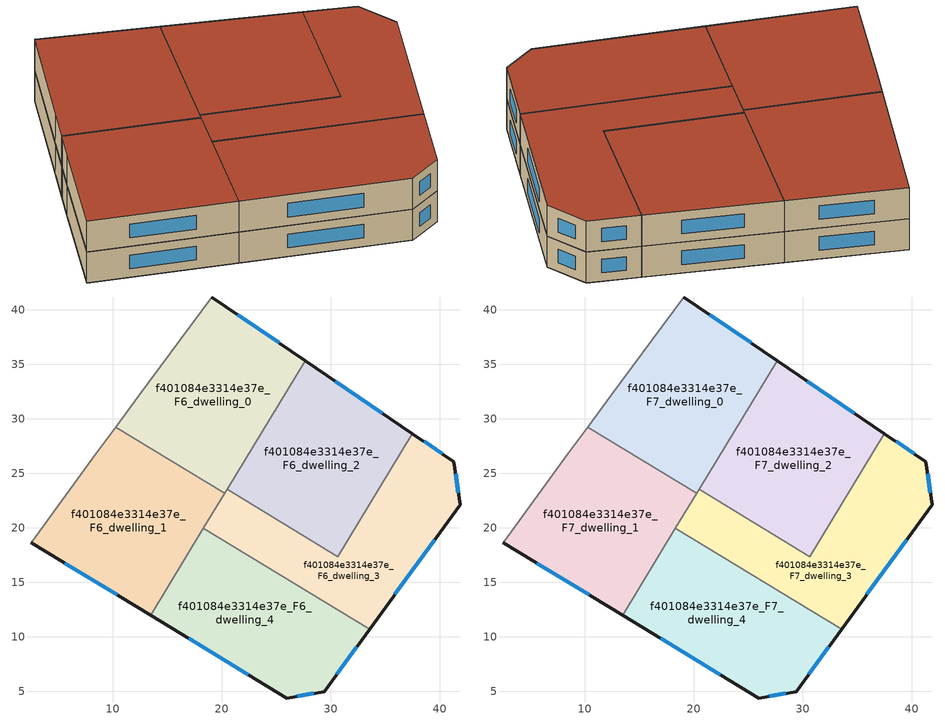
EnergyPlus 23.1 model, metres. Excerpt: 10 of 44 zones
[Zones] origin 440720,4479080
f401084e3314e37e_F6_dwelling_0
 floor to f401084e3314e37e_F5_dwelling_0 (EU_floor_Construction): 20.27,23.17 27.68,35.34 19.08,41.19 12.39,32.11 10.28,29.25 z18
 wall outside (EU_wall_Construction): 19.08,41.19 27.68,35.34 z18:21
 wall adiabatic (EU_wall_Construction): 10.28,29.25 12.39,32.11 19.08,41.19 z18:21
 wall to f401084e3314e37e_F6_dwelling_1 (EU_wall_Construction): 20.27,23.17 10.28,29.25 z18:21
 wall to f401084e3314e37e_F6_dwelling_2 (EU_wall_Construction): 27.68,35.34 20.49,23.54 z18:21
 wall to f401084e3314e37e_F6_dwelling_3 (EU_wall_Construction): 20.49,23.54 20.27,23.17 z18:21
 window (EU_Window_Construction): 21.49,39.54 25.26,36.98 z18.84:20.16
f401084e3314e37e_F6_dwelling_1
 floor to f401084e3314e37e_F5_dwelling_1 (EU_floor_Construction): 13.47,11.99 20.27,23.17 10.28,29.25 8.5,26.84 2.54,18.64 z18
 wall outside (EU_wall_Construction): 13.47,11.99 2.54,18.64 z18:21
 wall adiabatic (EU_wall_Construction): 2.54,18.64 8.5,26.84 10.28,29.25 z18:21
 wall to f401084e3314e37e_F6_dwelling_4 (EU_wall_Construction): 18.33,19.98 13.47,11.99 z18:21
 wall to f401084e3314e37e_F6_dwelling_3 (EU_wall_Construction): 20.27,23.17 18.33,19.98 z18:21
 window (EU_Window_Construction): 10.4,13.86 5.61,16.77 z18.84:20.16
f401084e3314e37e_F6_dwelling_2
 floor to f401084e3314e37e_F5_dwelling_2 (EU_floor_Construction): 30.63,17.37 37.5,28.66 27.68,35.34 20.49,23.54 z18
 wall outside (EU_wall_Construction): 27.68,35.34 37.5,28.66 z18:21
 wall to f401084e3314e37e_F6_dwelling_3 (EU_wall_Construction): 37.5,28.66 30.63,17.37 20.49,23.54 z18:21
 window (EU_Window_Construction): 30.44,33.46 34.74,30.53 z18.84:20.16
f401084e3314e37e_F6_dwelling_3
 floor to f401084e3314e37e_F5_dwelling_3 (EU_floor_Construction): 33.57,10.7 41.87,22.1 41.3,26.07 37.5,28.66 30.63,17.37 20.49,23.54 18.33,19.98 z18
 wall outside (EU_wall_Construction): 37.5,28.66 41.3,26.07 41.87,22.1 33.57,10.7 z18:21
 wall to f401084e3314e37e_F6_dwelling_4 (EU_wall_Construction): 33.57,10.7 18.33,19.98 z18:21
 window (EU_Window_Construction): 38.57,27.93 40.23,26.8 / 41.46,24.96 41.71,23.22 / 39.54,18.9 35.9,13.9 z18.84:20.16
f401084e3314e37e_F6_dwelling_4
 floor to f401084e3314e37e_F5_dwelling_4 (EU_floor_Construction): 29.39,4.97 33.57,10.7 18.33,19.98 13.47,11.99 25.96,4.39 z18
 wall outside (EU_wall_Construction): 33.57,10.7 29.39,4.97 25.96,4.39 13.47,11.99 z18:21
 window (EU_Window_Construction): 32.39,9.09 30.56,6.58 / 28.43,4.81 26.92,4.55 / 22.45,6.53 16.98,9.86 z18.84:20.16
f401084e3314e37e_F7_dwelling_0
 floor to f401084e3314e37e_F6_dwelling_0 (EU_floor_Construction): 20.27,23.17 27.68,35.34 19.08,41.19 12.39,32.11 10.28,29.25 z21
 wall outside (EU_wall_Construction): 19.08,41.19 27.68,35.34 z21:24
 wall adiabatic (EU_wall_Construction): 10.28,29.25 12.39,32.11 19.08,41.19 z21:24
 wall to f401084e3314e37e_F7_dwelling_1 (EU_wall_Construction): 20.27,23.17 10.28,29.25 z21:24
 wall to f401084e3314e37e_F7_dwelling_2 (EU_wall_Construction): 27.68,35.34 20.49,23.54 z21:24
 wall to f401084e3314e37e_F7_dwelling_3 (EU_wall_Construction): 20.49,23.54 20.27,23.17 z21:24
 window (EU_Window_Construction): 21.49,39.54 25.26,36.98 z21.84:23.16
 roof outside (EU_roof_Construction): 27.68,35.34 20.27,23.17 10.28,29.25 12.39,32.11 19.08,41.19 z24
f401084e3314e37e_F7_dwelling_1
 floor to f401084e3314e37e_F6_dwelling_1 (EU_floor_Construction): 13.47,11.99 20.27,23.17 10.28,29.25 8.5,26.84 2.54,18.64 z21
 wall outside (EU_wall_Construction): 13.47,11.99 2.54,18.64 z21:24
 wall adiabatic (EU_wall_Construction): 2.54,18.64 8.5,26.84 10.28,29.25 z21:24
 wall to f401084e3314e37e_F7_dwelling_4 (EU_wall_Construction): 18.33,19.98 13.47,11.99 z21:24
 wall to f401084e3314e37e_F7_dwelling_3 (EU_wall_Construction): 20.27,23.17 18.33,19.98 z21:24
 window (EU_Window_Construction): 10.4,13.86 5.61,16.77 z21.84:23.16
 roof outside (EU_roof_Construction): 20.27,23.17 13.47,11.99 2.54,18.64 8.5,26.84 10.28,29.25 z24
f401084e3314e37e_F7_dwelling_2
 floor to f401084e3314e37e_F6_dwelling_2 (EU_floor_Construction): 30.63,17.37 37.5,28.66 27.68,35.34 20.49,23.54 z21
 wall outside (EU_wall_Construction): 27.68,35.34 37.5,28.66 z21:24
 wall to f401084e3314e37e_F7_dwelling_3 (EU_wall_Construction): 37.5,28.66 30.63,17.37 20.49,23.54 z21:24
 window (EU_Window_Construction): 30.44,33.46 34.74,30.53 z21.84:23.16
 roof outside (EU_roof_Construction): 37.5,28.66 30.63,17.37 20.49,23.54 27.68,35.34 z24
f401084e3314e37e_F7_dwelling_3
 floor to f401084e3314e37e_F6_dwelling_3 (EU_floor_Construction): 33.57,10.7 41.87,22.1 41.3,26.07 37.5,28.66 30.63,17.37 20.49,23.54 18.33,19.98 z21
 wall outside (EU_wall_Construction): 37.5,28.66 41.3,26.07 41.87,22.1 33.57,10.7 z21:24
 wall to f401084e3314e37e_F7_dwelling_4 (EU_wall_Construction): 33.57,10.7 18.33,19.98 z21:24
 window (EU_Window_Construction): 38.57,27.93 40.23,26.8 / 41.46,24.96 41.71,23.22 / 39.54,18.9 35.9,13.9 z21.84:23.16
 roof outside (EU_roof_Construction): 41.3,26.07 41.87,22.1 33.57,10.7 18.33,19.98 20.49,23.54 30.63,17.37 37.5,28.66 z24
f401084e3314e37e_F7_dwelling_4
 floor to f401084e3314e37e_F6_dwelling_4 (EU_floor_Construction): 29.39,4.97 33.57,10.7 18.33,19.98 13.47,11.99 25.96,4.39 z21
 wall outside (EU_wall_Construction): 33.57,10.7 29.39,4.97 25.96,4.39 13.47,11.99 z21:24
 window (EU_Window_Construction): 32.39,9.09 30.56,6.58 / 28.43,4.81 26.92,4.55 / 22.45,6.53 16.98,9.86 z21.84:23.16
 roof outside (EU_roof_Construction): 33.57,10.7 29.39,4.97 25.96,4.39 13.47,11.99 18.33,19.98 z24
[Building]
EU S2 Campaign: North Axis=0; Terrain=City; Solar Distribution=FullExterior
[Site:Location]
Madrid: Latitude=40.5; Longitude=-3.5; Time Zone=1; Elevation=609
[SizingPeriod:WeatherFileDays]
AnnualSizingPeriod: Begin Month=1; Begin Day of Month=1; End Month=12; End Day of Month=31; Day of Week for Start Day=Monday; Use Weather File Daylight Saving Period=No; Use Weather File Rain and Snow Indicators=No
[MATERIAL]
EU_InternalMass_Material: Roughness=MediumRough; Thickness=0.1; Conductivity=1; Density=1800; Specific Heat=900; Thermal Absorptance=0.9; Solar Absorptance=0.7; Visible Absorptance=0.7
[MATERIAL:NOMASS] Roughness=MediumRough; Thermal Absorptance=0.9; Solar Absorptance=0.7; Visible Absorptance=0.7
Name | Thermal Resistance
EU_wall_NoMass; EU_roof_NoMass | 2.16768
EU_floor_NoMass | 1.14339
[WINDOWMATERIAL:SIMPLEGLAZINGSYSTEM]
EU_Window_SimpleGlazing: UFactor=3.23888; Solar Heat Gain Coefficient=0.85; Visible Transmittance=0.85
[CONSTRUCTION]
EU_wall_Construction: EU_wall_NoMass
EU_roof_Construction: EU_roof_NoMass
EU_floor_Construction: EU_floor_NoMass
EU_InternalMass_Construction: EU_InternalMass_Material
EU_Window_Construction: EU_Window_SimpleGlazing
[ZONE] Type=1; Multiplier=1; Ceiling Height=autocalculate; Floor Area=autocalculate; Part of Total Floor Area=Yes
Name | Volume
f401084e3314e37e_F6_dwelling_0; f401084e3314e37e_F7_dwelling_0 | 480.94
f401084e3314e37e_F6_dwelling_1; f401084e3314e37e_F7_dwelling_1; f401084e3314e37e_F6_dwelling_3; f401084e3314e37e_F7_dwelling_3 | 480.942
f401084e3314e37e_F6_dwelling_2; f401084e3314e37e_F7_dwelling_2 | 480.917
f401084e3314e37e_F6_dwelling_4; f401084e3314e37e_F7_dwelling_4 | 480.934
[INTERNALMASS] Construction=EU_InternalMass_Construction
Name | Zone or ZoneList | Surface Area
f401084e3314e37e_F6_dwelling_0_EU_InternalMass | f401084e3314e37e_F6_dwelling_0 | 160.313
f401084e3314e37e_F6_dwelling_1_EU_InternalMass | f401084e3314e37e_F6_dwelling_1 | 160.313
f401084e3314e37e_F6_dwelling_2_EU_InternalMass | f401084e3314e37e_F6_dwelling_2 | 160.311
f401084e3314e37e_F6_dwelling_3_EU_InternalMass | f401084e3314e37e_F6_dwelling_3 | 160.314
f401084e3314e37e_F6_dwelling_4_EU_InternalMass | f401084e3314e37e_F6_dwelling_4 | 160.314
f401084e3314e37e_F7_dwelling_0_EU_InternalMass | f401084e3314e37e_F7_dwelling_0 | 160.313
f401084e3314e37e_F7_dwelling_1_EU_InternalMass | f401084e3314e37e_F7_dwelling_1 | 160.313
f401084e3314e37e_F7_dwelling_2_EU_InternalMass | f401084e3314e37e_F7_dwelling_2 | 160.311
f401084e3314e37e_F7_dwelling_3_EU_InternalMass | f401084e3314e37e_F7_dwelling_3 | 160.314
f401084e3314e37e_F7_dwelling_4_EU_InternalMass | f401084e3314e37e_F7_dwelling_4 | 160.314
[OTHEREQUIPMENT] Fuel Type=Electricity; Design Level Calculation Method=Watts/Area; Power per Zone Floor Area=1; Fraction Latent=0; Fraction Radiant=0; Fraction Lost=0; Carbon Dioxide Generation Rate=0; EndUse Subcategory=EU_Step8_InternalGains
Name | Zone or ZoneList or Space or SpaceList | Schedule
EU_Step8_InternalGain_f401084e3314e37e_F6_dwelling_0_f000 | f401084e3314e37e_F6_dwelling_0 | EU_Step8_GainSchedule_f401084e3314e37e_F6_dwelling_0_f000
EU_Step8_InternalGain_f401084e3314e37e_F6_dwelling_1_f000 | f401084e3314e37e_F6_dwelling_1 | EU_Step8_GainSchedule_f401084e3314e37e_F6_dwelling_1_f000
EU_Step8_InternalGain_f401084e3314e37e_F6_dwelling_2_f000 | f401084e3314e37e_F6_dwelling_2 | EU_Step8_GainSchedule_f401084e3314e37e_F6_dwelling_2_f000
EU_Step8_InternalGain_f401084e3314e37e_F6_dwelling_3_f000 | f401084e3314e37e_F6_dwelling_3 | EU_Step8_GainSchedule_f401084e3314e37e_F6_dwelling_3_f000
EU_Step8_InternalGain_f401084e3314e37e_F6_dwelling_4_f000 | f401084e3314e37e_F6_dwelling_4 | EU_Step8_GainSchedule_f401084e3314e37e_F6_dwelling_4_f000
EU_Step8_InternalGain_f401084e3314e37e_F7_dwelling_0_f000 | f401084e3314e37e_F7_dwelling_0 | EU_Step8_GainSchedule_f401084e3314e37e_F7_dwelling_0_f000
EU_Step8_InternalGain_f401084e3314e37e_F7_dwelling_1_f000 | f401084e3314e37e_F7_dwelling_1 | EU_Step8_GainSchedule_f401084e3314e37e_F7_dwelling_1_f000
EU_Step8_InternalGain_f401084e3314e37e_F7_dwelling_2_f000 | f401084e3314e37e_F7_dwelling_2 | EU_Step8_GainSchedule_f401084e3314e37e_F7_dwelling_2_f000
EU_Step8_InternalGain_f401084e3314e37e_F7_dwelling_3_f000 | f401084e3314e37e_F7_dwelling_3 | EU_Step8_GainSchedule_f401084e3314e37e_F7_dwelling_3_f000
EU_Step8_InternalGain_f401084e3314e37e_F7_dwelling_4_f000 | f401084e3314e37e_F7_dwelling_4 | EU_Step8_GainSchedule_f401084e3314e37e_F7_dwelling_4_f000
[ZONEVENTILATION:DESIGNFLOWRATE] Schedule=EU_AlwaysOn; Design Flow Rate Calculation Method=AirChanges/Hour; Air Changes per Hour=0.480546; Ventilation Type=Natural; Fan Pressure Rise=0; Fan Total Efficiency=1; Constant Term Coefficient=1; Temperature Term Coefficient=0; Velocity Term Coefficient=0; Velocity Squared Term Coefficient=0; Minimum Indoor Temperature=-100; Maximum Indoor Temperature=100; Delta Temperature=-100; Minimum Outdoor Temperature=-100; Maximum Outdoor Temperature=100; Maximum Wind Speed=40
Name | Zone or ZoneList or Space or SpaceList
EU_ConstantAir_f401084e3314e37e_F6_dwelling_0 | f401084e3314e37e_F6_dwelling_0
EU_ConstantAir_f401084e3314e37e_F6_dwelling_1 | f401084e3314e37e_F6_dwelling_1
EU_ConstantAir_f401084e3314e37e_F6_dwelling_2 | f401084e3314e37e_F6_dwelling_2
EU_ConstantAir_f401084e3314e37e_F6_dwelling_3 | f401084e3314e37e_F6_dwelling_3
EU_ConstantAir_f401084e3314e37e_F6_dwelling_4 | f401084e3314e37e_F6_dwelling_4
EU_ConstantAir_f401084e3314e37e_F7_dwelling_0 | f401084e3314e37e_F7_dwelling_0
EU_ConstantAir_f401084e3314e37e_F7_dwelling_1 | f401084e3314e37e_F7_dwelling_1
EU_ConstantAir_f401084e3314e37e_F7_dwelling_2 | f401084e3314e37e_F7_dwelling_2
EU_ConstantAir_f401084e3314e37e_F7_dwelling_3 | f401084e3314e37e_F7_dwelling_3
EU_ConstantAir_f401084e3314e37e_F7_dwelling_4 | f401084e3314e37e_F7_dwelling_4
[HVACTEMPLATE:THERMOSTAT] Constant Heating Setpoint=20; Constant Cooling Setpoint=50
EU_HeatOnly_f401084e3314e37e_F0_dwelling_0; EU_HeatOnly_f401084e3314e37e_F0_dwelling_1; EU_HeatOnly_f401084e3314e37e_F0_dwelling_2; EU_HeatOnly_f401084e3314e37e_F0_dwelling_3; EU_HeatOnly_f401084e3314e37e_F0_dwelling_4; EU_HeatOnly_f401084e3314e37e_F0_dwelling_5; EU_HeatOnly_f401084e3314e37e_F1_dwelling_0; EU_HeatOnly_f401084e3314e37e_F1_dwelling_1; EU_HeatOnly_f401084e3314e37e_F1_dwelling_2; EU_HeatOnly_f401084e3314e37e_F1_dwelling_3; EU_HeatOnly_f401084e3314e37e_F1_dwelling_4; EU_HeatOnly_f401084e3314e37e_F1_dwelling_5; EU_HeatOnly_f401084e3314e37e_F2_dwelling_0; EU_HeatOnly_f401084e3314e37e_F2_dwelling_1; EU_HeatOnly_f401084e3314e37e_F2_dwelling_2; EU_HeatOnly_f401084e3314e37e_F2_dwelling_3; EU_HeatOnly_f401084e3314e37e_F2_dwelling_4; EU_HeatOnly_f401084e3314e37e_F2_dwelling_5; EU_HeatOnly_f401084e3314e37e_F3_dwelling_0; EU_HeatOnly_f401084e3314e37e_F3_dwelling_1; EU_HeatOnly_f401084e3314e37e_F3_dwelling_2; EU_HeatOnly_f401084e3314e37e_F3_dwelling_3; EU_HeatOnly_f401084e3314e37e_F3_dwelling_4; EU_HeatOnly_f401084e3314e37e_F3_dwelling_5; EU_HeatOnly_f401084e3314e37e_F4_dwelling_0; EU_HeatOnly_f401084e3314e37e_F4_dwelling_1; EU_HeatOnly_f401084e3314e37e_F4_dwelling_2; EU_HeatOnly_f401084e3314e37e_F4_dwelling_3; EU_HeatOnly_f401084e3314e37e_F4_dwelling_4; EU_HeatOnly_f401084e3314e37e_F5_dwelling_0; EU_HeatOnly_f401084e3314e37e_F5_dwelling_1; EU_HeatOnly_f401084e3314e37e_F5_dwelling_2; EU_HeatOnly_f401084e3314e37e_F5_dwelling_3; EU_HeatOnly_f401084e3314e37e_F5_dwelling_4; EU_HeatOnly_f401084e3314e37e_F6_dwelling_0; EU_HeatOnly_f401084e3314e37e_F6_dwelling_1; EU_HeatOnly_f401084e3314e37e_F6_dwelling_2; EU_HeatOnly_f401084e3314e37e_F6_dwelling_3; EU_HeatOnly_f401084e3314e37e_F6_dwelling_4; EU_HeatOnly_f401084e3314e37e_F7_dwelling_0; EU_HeatOnly_f401084e3314e37e_F7_dwelling_1; EU_HeatOnly_f401084e3314e37e_F7_dwelling_2; EU_HeatOnly_f401084e3314e37e_F7_dwelling_3; EU_HeatOnly_f401084e3314e37e_F7_dwelling_4
[HVACTEMPLATE:ZONE:IDEALLOADSAIRSYSTEM] System Availability Schedule=EU_AlwaysOn; Maximum Heating Supply Air Temperature=50; Minimum Cooling Supply Air Temperature=13; Maximum Heating Supply Air Humidity Ratio=0.0156; Minimum Cooling Supply Air Humidity Ratio=0.0077; Heating Limit=NoLimit; Cooling Limit=NoLimit; Heating Availability Schedule=EU_AlwaysOn; Cooling Availability Schedule=EU_CoolingOff; Dehumidification Control Type=ConstantSensibleHeatRatio; Cooling Sensible Heat Ratio=0.7; Dehumidification Setpoint=60; Humidification Control Type=None; Humidification Setpoint=30; Outdoor Air Method=None; Outdoor Air Flow Rate per Person=0.00944; Outdoor Air Flow Rate per Zone Floor Area=0; Outdoor Air Flow Rate per Zone=0; Demand Controlled Ventilation Type=None; Outdoor Air Economizer Type=NoEconomizer; Heat Recovery Type=None; Sensible Heat Recovery Effectiveness=0.7; Latent Heat Recovery Effectiveness=0.65
Name | Template Thermostat
f401084e3314e37e_F6_dwelling_0 | EU_HeatOnly_f401084e3314e37e_F6_dwelling_0
f401084e3314e37e_F6_dwelling_1 | EU_HeatOnly_f401084e3314e37e_F6_dwelling_1
f401084e3314e37e_F6_dwelling_2 | EU_HeatOnly_f401084e3314e37e_F6_dwelling_2
f401084e3314e37e_F6_dwelling_3 | EU_HeatOnly_f401084e3314e37e_F6_dwelling_3
f401084e3314e37e_F6_dwelling_4 | EU_HeatOnly_f401084e3314e37e_F6_dwelling_4
f401084e3314e37e_F7_dwelling_0 | EU_HeatOnly_f401084e3314e37e_F7_dwelling_0
f401084e3314e37e_F7_dwelling_1 | EU_HeatOnly_f401084e3314e37e_F7_dwelling_1
f401084e3314e37e_F7_dwelling_2 | EU_HeatOnly_f401084e3314e37e_F7_dwelling_2
f401084e3314e37e_F7_dwelling_3 | EU_HeatOnly_f401084e3314e37e_F7_dwelling_3
f401084e3314e37e_F7_dwelling_4 | EU_HeatOnly_f401084e3314e37e_F7_dwelling_4
[SIZING:ZONE] Zone Cooling Design Supply Air Temperature Input Method=SupplyAirTemperature; Zone Cooling Design Supply Air Temperature=13; Zone Heating Design Supply Air Temperature Input Method=SupplyAirTemperature; Zone Heating Design Supply Air Temperature=50; Zone Cooling Design Supply Air Humidity Ratio=0.008; Zone Heating Design Supply Air Humidity Ratio=0.008; Cooling Design Air Flow Method=DesignDay; Cooling Design Air Flow Rate=0; Cooling Minimum Air Flow per Zone Floor Area=0.000762; Cooling Minimum Air Flow=0; Cooling Minimum Air Flow Fraction=0.2; Heating Design Air Flow Method=DesignDay; Heating Design Air Flow Rate=0; Heating Maximum Air Flow per Zone Floor Area=0.002032; Heating Maximum Air Flow=0.141576; Heating Maximum Air Flow Fraction=0.3; Account for Dedicated Outdoor Air System=No; Dedicated Outdoor Air System Control Strategy=NeutralSupplyAir; Dedicated Outdoor Air Low Setpoint Temperature for Design=autosize; Dedicated Outdoor Air High Setpoint Temperature for Design=autosize; Zone Load Sizing Method=Sensible Load Only No Latent Load; Zone Latent Cooling Design Supply Air Humidity Ratio Input Method=HumidityRatioDifference; Zone Cooling Design Supply Air Humidity Ratio Difference=0.005; Zone Latent Heating Design Supply Air Humidity Ratio Input Method=HumidityRatioDifference; Zone Humidification Design Supply Air Humidity Ratio Difference=0.005
f401084e3314e37e_F6_dwelling_0; f401084e3314e37e_F6_dwelling_1; f401084e3314e37e_F6_dwelling_2; f401084e3314e37e_F6_dwelling_3; f401084e3314e37e_F6_dwelling_4; f401084e3314e37e_F7_dwelling_0; f401084e3314e37e_F7_dwelling_1; f401084e3314e37e_F7_dwelling_2; f401084e3314e37e_F7_dwelling_3; f401084e3314e37e_F7_dwelling_4
[SCHEDULE:CONSTANT]
Name | Hourly Value
EU_AlwaysOn | 1
EU_CoolingOff | 0
[SCHEDULE:FILE] Column Number=1; Rows to Skip at Top=0; Number of Hours of Data=8760; Column Separator=Comma; Interpolate to Timestep=No; Minutes per Item=60; Adjust Schedule for Daylight Savings=Yes
Name | File
EU_Step8_GainSchedule_f401084e3314e37e_F6_dwelling_0_f000 | ../../schedules/f401084e3314e37e/f401084e3314e37e_F6_dwelling_0_f000_gain.csv
EU_Step8_GainSchedule_f401084e3314e37e_F6_dwelling_1_f000 | ../../schedules/f401084e3314e37e/f401084e3314e37e_F6_dwelling_1_f000_gain.csv
EU_Step8_GainSchedule_f401084e3314e37e_F6_dwelling_2_f000 | ../../schedules/f401084e3314e37e/f401084e3314e37e_F6_dwelling_2_f000_gain.csv
EU_Step8_GainSchedule_f401084e3314e37e_F6_dwelling_3_f000 | ../../schedules/f401084e3314e37e/f401084e3314e37e_F6_dwelling_3_f000_gain.csv
EU_Step8_GainSchedule_f401084e3314e37e_F6_dwelling_4_f000 | ../../schedules/f401084e3314e37e/f401084e3314e37e_F6_dwelling_4_f000_gain.csv
EU_Step8_GainSchedule_f401084e3314e37e_F7_dwelling_0_f000 | ../../schedules/f401084e3314e37e/f401084e3314e37e_F7_dwelling_0_f000_gain.csv
EU_Step8_GainSchedule_f401084e3314e37e_F7_dwelling_1_f000 | ../../schedules/f401084e3314e37e/f401084e3314e37e_F7_dwelling_1_f000_gain.csv
EU_Step8_GainSchedule_f401084e3314e37e_F7_dwelling_2_f000 | ../../schedules/f401084e3314e37e/f401084e3314e37e_F7_dwelling_2_f000_gain.csv
EU_Step8_GainSchedule_f401084e3314e37e_F7_dwelling_3_f000 | ../../schedules/f401084e3314e37e/f401084e3314e37e_F7_dwelling_3_f000_gain.csv
EU_Step8_GainSchedule_f401084e3314e37e_F7_dwelling_4_f000 | ../../schedules/f401084e3314e37e/f401084e3314e37e_F7_dwelling_4_f000_gain.csv
